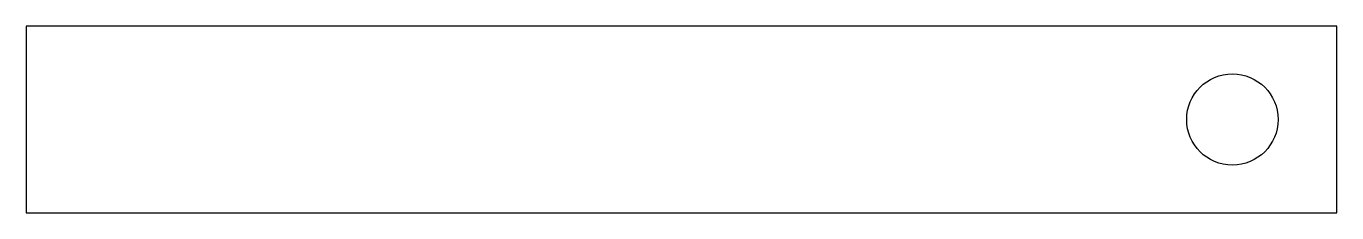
# Model space of a CAD drawing. Header units: millimetres. Extents: x 0 to 282, y 0 to 191.
# Drawn here: x 212.2 to 282.2, y 181.3 to 191.3 of the extents above; entities outside this region: 2.
import ezdxf

# ---------------------------------------------------------------- set-up
doc = ezdxf.new("R2010")
doc.units = ezdxf.units.MM
doc.styles.add('SLDTEXTSTYLE0', font='Arail.ttf')

msp = doc.modelspace()

# ---------------------------------------------------------------- linework, layer by layer
at = {"color": 7, "linetype": 'Continuous', "lineweight": 25}
for p, q in [((212.203, 191.252), (212.203, 181.252)), ((282.203, 191.252), (212.203, 191.252)), ((282.203, 181.252), (282.203, 191.252)), ((212.203, 181.252), (282.203, 181.252))]:
    msp.add_line(p, q, dxfattribs=at)
msp.add_circle((276.627, 186.252), 2.442, dxfattribs=at)

# ---------------------------------------------------------------- texts
at = {"color": 7, "linetype": 'Continuous', "char_height": 5.19, "attachment_point": 1, "style": 'SLDTEXTSTYLE0'}
for s, insert in [('SOLIDWORKS Educational Product.', (0, 14.475)), ('For Instructional Use Only.', (0, 6.69))]:
    msp.add_mtext(s, dxfattribs=dict(at, insert=insert))

doc.saveas('drawing.dxf')
